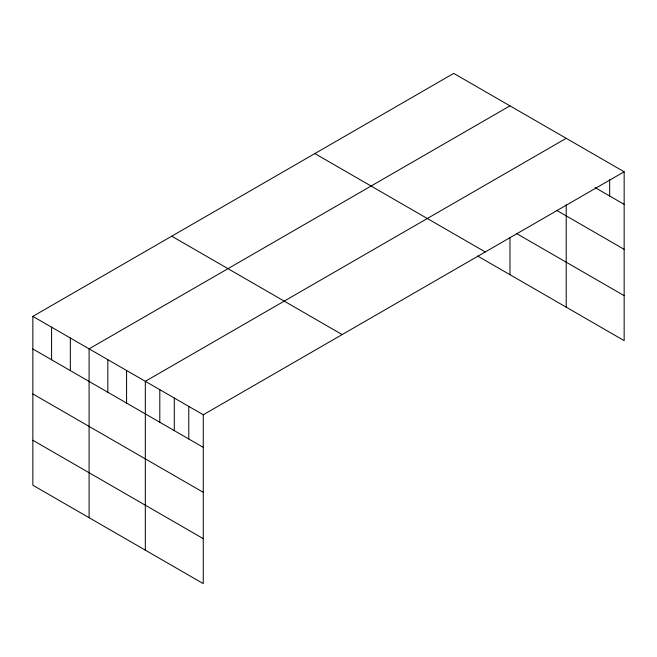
<?xml version="1.0" encoding="UTF-8"?>
<svg xmlns="http://www.w3.org/2000/svg" width="657" height="657" viewBox="0 0 657 657"><rect width="100%" height="100%" fill="white"/><g stroke="black" fill="none" stroke-linecap="round" stroke-linejoin="round"><path stroke-width="0.99" d="M624.15 171.773L203.268 414.764L203.268 583.613L32.85 485.227L32.85 316.378L453.732 73.387L624.15 171.773L624.15 340.622L477.59 256.008M509.972 105.851L89.089 348.851L89.089 517.7M566.211 138.323L145.32 381.315L145.32 550.164M595.176 187.639L624.15 204.36M556.832 210.462L624.15 249.332M516.788 233.67L624.15 295.658M314.843 153.574L485.26 251.96M171.74 236.192L342.157 334.577M32.85 316.378L203.268 414.764M32.85 348.966L203.268 447.36M32.85 393.937L203.268 492.323M32.85 440.264L203.268 538.65M609.663 179.706L609.663 196M566.211 204.885L566.211 307.172M509.972 237.727L509.972 274.7M188.781 406.404L188.781 438.991M174.294 398.043L174.294 430.631M159.807 389.675L159.807 422.27M126.579 370.491L126.579 403.086M107.83 359.666L107.83 392.262M70.34 338.027L70.34 370.614M51.599 327.202L51.599 359.79"/></g></svg>
